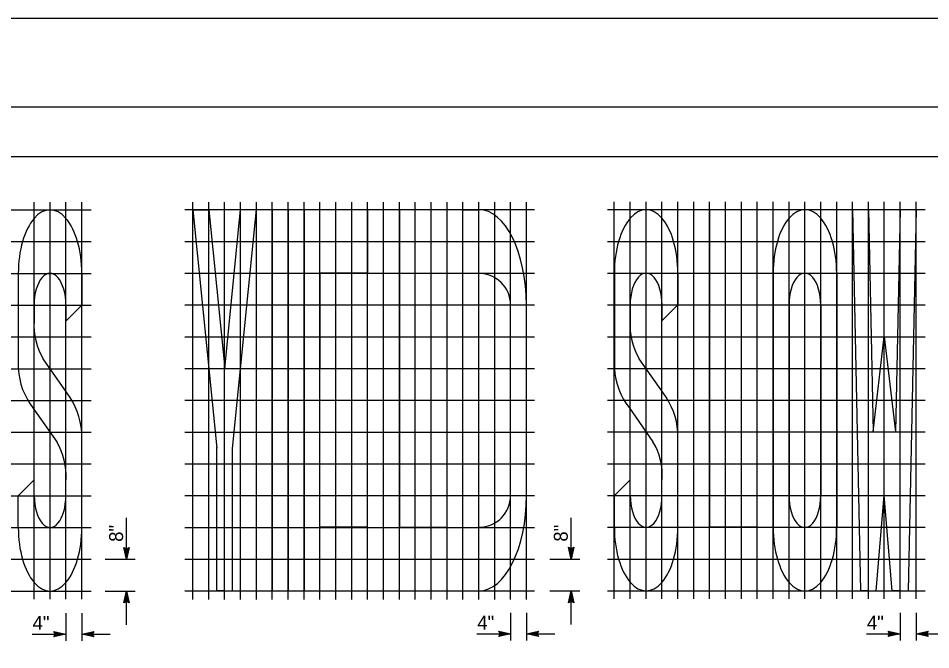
# Model space of a CAD drawing. Extents: x -894 to 866, y -476 to 714.
# Drawn here: x -186.4 to 273.1, y 395.5 to 713.6 of the extents above; entities that cross this region are included whole.
import ezdxf

# ---------------------------------------------------------------- set-up
doc = ezdxf.new("R2010")
doc.units = 0
for name, color, linetype in [('10 Sheet Format', 7, 'Continuous'), ('56 Stage 3 Anno', 7, 'Continuous'), ('57 Undefined', 7, 'Continuous'), ('59 Sndwall Anno', 7, 'Continuous'), ('60 Nongeo Data', 7, 'Continuous')]:
    doc.layers.add(name, color=color, linetype=linetype)

msp = doc.modelspace()

# ---------------------------------------------------------------- linework, layer by layer
at = {"layer": '10 Sheet Format'}
msp.add_line((-813.45, 643.96), (811.55, 643.96), dxfattribs=at)
for points in [[(-894.04, 713.56), (865.96, 713.56), (865.96, -476.44), (-894.04, -476.44)], [(-863.43, 668.96), (836.57, 668.96), (836.57, -431.04), (-863.43, -431.04)], [(-863.43, 668.96), (836.57, 668.96), (836.57, -431.04), (-863.43, -431.04)]]:
    msp.add_lwpolyline(points, close=True, dxfattribs=at)
at = {"layer": '56 Stage 3 Anno'}
for p, q in [((-131.88, 441.08), (-131.88, 461.89)), ((92.08, 441.17), (92.08, 461.98)), ((-131.88, 441.08), (-133.21, 447.08)), ((-133.21, 447.08), (-133.21, 447.08)), ((-133.21, 447.08), (-131.88, 446.28)), ((-131.88, 442.47), (-132.85, 446.85)), ((-131.87, 443.85), (-132.5, 446.67)), ((-131.87, 445.23), (-132.14, 446.44)), ((-131.88, 446.28), (-130.54, 447.08)), ((-130.54, 447.08), (-131.88, 441.08)), ((-130.89, 446.87), (-131.87, 442.46)), ((-131.25, 446.63), (-131.87, 443.85)), ((-131.6, 446.46), (-131.87, 445.23)), ((-130.54, 447.08), (-130.54, 447.08)), ((92.08, 441.17), (90.75, 447.17)), ((90.75, 447.17), (90.75, 447.17)), ((90.75, 447.17), (92.08, 446.37)), ((92.07, 442.56), (91.11, 446.94)), ((92.08, 443.93), (91.45, 446.76)), ((92.08, 445.32), (91.81, 446.52)), ((92.08, 446.37), (93.42, 447.17)), ((93.42, 447.17), (92.08, 441.17)), ((93.06, 446.96), (92.08, 442.55)), ((92.7, 446.72), (92.08, 443.93)), ((92.36, 446.55), (92.08, 445.32)), ((93.42, 447.17), (93.42, 447.17)), ((81.3, 441.17), (96.4, 441.17)), ((92.08, 441.17), (92.08, 441.17)), ((-142.65, 441.08), (-127.56, 441.08)), ((-131.88, 441.08), (-131.88, 441.08)), ((-142.65, 425.08), (-127.56, 425.08)), ((-133.22, 419.08), (-131.88, 425.08)), ((-132.86, 419.3), (-131.88, 423.7)), ((-131.88, 408.12), (-131.88, 425.08)), ((-131.88, 425.08), (-131.88, 425.08)), ((-131.88, 425.08), (-130.55, 419.08)), ((-131.87, 423.69), (-130.9, 419.32)), ((81.3, 425.17), (96.4, 425.17)), ((90.74, 419.17), (92.08, 425.17)), ((91.09, 419.39), (92.08, 423.79)), ((92.08, 408.21), (92.08, 425.17)), ((92.08, 425.17), (92.08, 425.17)), ((92.08, 425.17), (93.41, 419.17)), ((92.08, 423.78), (93.05, 419.41)), ((-131.88, 419.88), (-133.22, 419.08)), ((-133.22, 419.08), (-133.22, 419.08)), ((-132.5, 419.53), (-131.88, 422.32)), ((-132.15, 419.71), (-131.88, 420.94)), ((-131.88, 422.32), (-131.25, 419.5)), ((-131.88, 420.94), (-131.61, 419.73)), ((-130.55, 419.08), (-131.88, 419.88)), ((-130.55, 419.08), (-130.55, 419.08)), ((92.08, 419.97), (90.74, 419.17)), ((90.74, 419.17), (90.74, 419.17)), ((91.45, 419.62), (92.08, 422.41)), ((91.8, 419.8), (92.07, 421.03)), ((92.07, 421.03), (92.34, 419.82)), ((92.08, 422.41), (92.7, 419.58)), ((93.41, 419.17), (92.08, 419.97)), ((93.41, 419.17), (93.41, 419.17)), ((-162.44, 413.96), (-162.44, 400.04)), ((-154.44, 413.96), (-154.44, 400.04)), ((61.51, 414.05), (61.51, 400.13)), ((69.51, 414.05), (69.51, 400.13)), ((257.72, 414.07), (257.72, 400.16)), ((265.72, 414.07), (265.72, 400.16)), ((-167.64, 403.42), (-168.44, 404.76)), ((-168.44, 404.76), (-168.44, 404.76)), ((-168.44, 404.76), (-162.44, 403.42)), ((-168.23, 404.41), (-163.82, 403.42)), ((-154.44, 403.42), (-148.44, 404.75)), ((-148.44, 404.75), (-149.24, 403.42)), ((-148.44, 404.75), (-148.44, 404.75)), ((56.31, 403.51), (55.51, 404.85)), ((55.51, 404.85), (55.51, 404.85)), ((55.51, 404.85), (61.51, 403.51)), ((55.73, 404.5), (60.13, 403.51)), ((69.51, 403.51), (75.51, 404.84)), ((70.9, 403.52), (75.28, 404.48)), ((75.51, 404.84), (74.71, 403.51)), ((75.51, 404.84), (75.51, 404.84)), ((252.52, 403.53), (251.72, 404.87)), ((251.72, 404.87), (251.72, 404.87)), ((251.72, 404.87), (257.72, 403.53)), ((251.93, 404.52), (256.34, 403.54)), ((265.72, 403.53), (271.72, 404.87)), ((267.11, 403.54), (271.48, 404.51)), ((271.72, 404.87), (270.92, 403.53)), ((271.72, 404.86), (271.72, 404.86)), ((-179.44, 403.42), (-162.44, 403.42)), ((-162.44, 403.42), (-168.44, 402.09)), ((-168.44, 402.09), (-167.64, 403.42)), ((-168.44, 402.09), (-168.44, 402.09)), ((-163.83, 403.42), (-168.21, 402.45)), ((-165.2, 403.42), (-168.03, 402.8)), ((-167.99, 404.05), (-165.2, 403.42)), ((-167.81, 403.7), (-166.59, 403.43)), ((-166.59, 403.43), (-167.79, 403.16)), ((-162.44, 403.42), (-162.44, 403.42)), ((-148.44, 402.08), (-154.44, 403.42)), ((-154.44, 403.42), (-154.44, 403.42)), ((-154.44, 403.42), (-140.17, 403.42)), ((-148.66, 402.44), (-153.06, 403.42)), ((-153.05, 403.43), (-148.68, 404.39)), ((-151.68, 403.42), (-148.85, 404.05)), ((-148.89, 402.8), (-151.68, 403.42)), ((-150.3, 403.42), (-149.09, 403.69)), ((-149.07, 403.15), (-150.3, 403.42)), ((-149.24, 403.42), (-148.44, 402.08)), ((-148.44, 402.08), (-148.44, 402.08)), ((44.52, 403.51), (61.51, 403.51)), ((61.51, 403.51), (55.51, 402.18)), ((55.51, 402.18), (56.31, 403.51)), ((55.51, 402.18), (55.51, 402.18)), ((60.12, 403.51), (55.75, 402.54)), ((58.75, 403.51), (55.92, 402.89)), ((55.96, 404.14), (58.75, 403.51)), ((56.14, 403.79), (57.37, 403.51)), ((57.37, 403.51), (56.16, 403.25)), ((61.51, 403.51), (61.51, 403.51)), ((75.51, 402.17), (69.51, 403.51)), ((69.51, 403.51), (69.51, 403.51)), ((69.51, 403.51), (83.78, 403.51)), ((75.3, 402.53), (70.89, 403.51)), ((72.27, 403.51), (75.1, 404.14)), ((75.06, 402.89), (72.27, 403.51)), ((73.66, 403.51), (74.86, 403.78)), ((74.89, 403.23), (73.66, 403.51)), ((74.71, 403.51), (75.51, 402.17)), ((75.51, 402.17), (75.51, 402.17)), ((240.72, 403.53), (257.72, 403.53)), ((257.72, 403.53), (251.72, 402.2)), ((251.72, 402.2), (252.52, 403.53)), ((251.72, 402.2), (251.72, 402.2)), ((256.32, 403.53), (251.95, 402.56)), ((254.95, 403.54), (252.13, 402.91)), ((252.17, 404.16), (254.95, 403.54)), ((252.34, 403.81), (253.57, 403.54)), ((253.57, 403.54), (252.36, 403.27)), ((257.72, 403.53), (257.72, 403.53)), ((271.72, 402.19), (265.72, 403.53)), ((265.72, 403.53), (265.72, 403.53)), ((265.72, 403.53), (279.99, 403.53)), ((271.5, 402.55), (267.1, 403.53)), ((268.48, 403.53), (271.3, 404.16)), ((271.27, 402.91), (268.48, 403.53)), ((269.86, 403.53), (271.07, 403.8)), ((271.09, 403.26), (269.86, 403.53)), ((270.92, 403.53), (271.72, 402.19)), ((271.72, 402.19), (271.72, 402.19))]:
    msp.add_line(p, q, dxfattribs=at)
at = {"layer": '59 Sndwall Anno'}
for p, q in [((-178.44, 420.96), (-178.44, 620.96)), ((-170.44, 420.96), (-170.44, 620.96)), ((-162.44, 420.96), (-162.44, 620.96)), ((-154.44, 420.96), (-154.44, 620.96)), ((-98.49, 420.87), (-98.49, 620.87)), ((-90.49, 420.87), (-90.49, 620.87)), ((-82.49, 420.87), (-82.49, 620.87)), ((-74.49, 420.87), (-74.49, 620.87)), ((-66.49, 420.87), (-66.49, 620.87)), ((-58.49, 420.87), (-58.49, 620.87)), ((-50.49, 420.87), (-50.49, 620.87)), ((-42.49, 420.87), (-42.49, 620.87)), ((-34.49, 420.87), (-34.49, 620.87)), ((-26.49, 420.87), (-26.49, 620.87)), ((-18.49, 420.87), (-18.49, 620.87)), ((-10.49, 420.87), (-10.49, 620.87)), ((-2.49, 420.87), (-2.49, 620.87)), ((5.51, 420.87), (5.51, 620.87)), ((13.51, 420.87), (13.51, 620.87)), ((21.51, 420.87), (21.51, 620.87)), ((29.51, 420.87), (29.51, 620.87)), ((37.51, 420.87), (37.51, 620.87)), ((45.51, 420.87), (45.51, 620.87)), ((53.51, 420.87), (53.51, 620.87)), ((61.51, 420.87), (61.51, 620.87)), ((69.51, 420.87), (69.51, 620.87)), ((113.72, 421.16), (113.72, 621.16)), ((121.72, 421.16), (121.72, 621.16)), ((129.72, 421.16), (129.72, 621.16)), ((137.72, 421.16), (137.72, 621.16)), ((145.72, 421.16), (145.72, 621.16)), ((153.72, 421.16), (153.72, 621.16)), ((161.72, 421.16), (161.72, 621.16)), ((169.72, 421.16), (169.72, 621.16)), ((177.72, 421.16), (177.72, 621.16)), ((185.72, 421.16), (185.72, 621.16)), ((193.72, 421.16), (193.72, 621.16)), ((201.72, 421.16), (201.72, 621.16)), ((209.72, 421.16), (209.72, 621.16)), ((217.72, 421.16), (217.72, 621.16)), ((225.72, 421.16), (225.72, 621.16)), ((233.72, 421.16), (233.72, 621.16)), ((241.72, 421.16), (241.72, 621.16)), ((249.72, 421.16), (249.72, 621.16)), ((257.72, 421.16), (257.72, 621.16)), ((265.72, 421.16), (265.72, 621.16)), ((-445.65, 617.08), (-149.65, 617.08)), ((-102.48, 617.17), (73.52, 617.17)), ((110.37, 617.19), (270.37, 617.19)), ((-445.65, 601.08), (-149.65, 601.08)), ((-102.48, 601.17), (73.52, 601.17)), ((110.37, 601.2), (270.37, 601.2)), ((-445.65, 585.08), (-149.65, 585.08)), ((-102.48, 585.17), (73.52, 585.17)), ((110.37, 585.2), (270.37, 585.2)), ((-445.65, 569.08), (-149.65, 569.08)), ((-102.48, 569.17), (73.52, 569.17)), ((110.37, 569.2), (270.37, 569.2)), ((-445.65, 553.08), (-149.65, 553.08)), ((-102.48, 553.17), (73.52, 553.17)), ((110.37, 553.2), (270.37, 553.2)), ((-445.65, 537.08), (-149.65, 537.08)), ((-102.48, 537.17), (73.52, 537.17)), ((110.37, 537.2), (270.37, 537.2)), ((-445.65, 521.08), (-149.65, 521.08)), ((-102.48, 521.17), (73.52, 521.17)), ((110.37, 521.2), (270.37, 521.2)), ((-445.65, 505.08), (-149.65, 505.08)), ((-102.48, 505.17), (73.52, 505.17)), ((110.37, 505.2), (270.37, 505.2)), ((-445.65, 489.08), (-149.65, 489.08)), ((-102.48, 489.17), (73.52, 489.17)), ((110.37, 489.2), (270.37, 489.2)), ((-445.65, 473.08), (-149.65, 473.08)), ((-102.48, 473.17), (73.52, 473.17)), ((110.37, 473.2), (270.37, 473.2)), ((-445.65, 457.08), (-149.65, 457.08)), ((-102.48, 457.17), (73.52, 457.17)), ((110.37, 457.2), (270.37, 457.2)), ((-102.48, 441.17), (73.52, 441.17)), ((110.37, 441.2), (270.37, 441.2)), ((-445.65, 441.08), (-149.65, 441.08)), ((-445.65, 425.08), (-149.65, 425.08)), ((-102.48, 425.17), (73.52, 425.17)), ((110.37, 425.2), (270.37, 425.2))]:
    msp.add_line(p, q, dxfattribs=at)
at = {"layer": '60 Nongeo Data'}
for p, q in [((-98.47, 617.15), (-90.47, 617.15)), ((-98.47, 617.15), (-86.47, 497.01)), ((-90.47, 617.15), (-82.48, 537.16)), ((-82.48, 537.16), (-74.5, 617.17)), ((-78.51, 496.82), (-66.5, 617.17)), ((-74.5, 617.17), (-66.5, 617.17)), ((-58.49, 617.17), (-58.49, 425.17)), ((-58.49, 617.17), (-50.43, 617.17)), ((-50.43, 617.17), (-50.43, 425.17)), ((-42.5, 617.17), (-42.5, 425.17)), ((-42.5, 617.17), (-10.5, 617.17)), ((-10.5, 617.17), (-10.5, 585.17)), ((-2.49, 425.17), (-2.49, 617.17)), ((-2.49, 617.17), (5.51, 617.17)), ((5.51, 617.17), (5.51, 457.17)), ((37.51, 425.16), (37.51, 617.16)), ((37.51, 617.16), (45.51, 617.16)), ((153.71, 425.19), (153.71, 617.19)), ((153.71, 617.19), (161.71, 617.19)), ((161.71, 617.19), (161.71, 457.19)), ((233.71, 617.2), (241.71, 617.2)), ((233.71, 617.2), (237.69, 425.21)), ((241.71, 617.2), (244.04, 505.2)), ((257.69, 617.2), (255.35, 505.2)), ((257.69, 617.2), (265.69, 617.2)), ((265.69, 617.2), (261.68, 425.18)), ((-186.44, 585.08), (-186.44, 537.08)), ((-154.43, 585.09), (-154.43, 569.09)), ((-10.5, 585.17), (-34.5, 585.17)), ((-34.5, 585.17), (-34.5, 537.17)), ((45.49, 457.17), (45.49, 585.17)), ((113.76, 585.18), (113.76, 537.18)), ((145.77, 585.18), (145.77, 569.18)), ((193.72, 585.19), (193.72, 457.19)), ((225.72, 585.19), (225.72, 457.19)), ((-178.47, 569.07), (-178.47, 561.07)), ((-162.44, 561.08), (-154.43, 569.09)), ((-162.44, 569.08), (-162.44, 561.08)), ((61.5, 473.18), (61.5, 569.18)), ((69.5, 473.18), (69.5, 569.18)), ((121.73, 569.17), (121.73, 561.17)), ((137.75, 561.17), (145.77, 569.18)), ((137.75, 569.17), (137.75, 561.17)), ((201.72, 569.19), (201.72, 473.19)), ((217.72, 569.19), (217.72, 473.19)), ((244.04, 505.2), (249.72, 553.21)), ((249.72, 553.21), (255.35, 505.2)), ((-161.83, 524.8), (-173.88, 542)), ((138.37, 524.9), (126.32, 542.1)), ((-34.5, 537.17), (-18.49, 537.18)), ((-18.49, 505.18), (-18.49, 537.18)), ((-179.03, 517.37), (-166.99, 500.17)), ((121.16, 517.47), (133.21, 500.27)), ((-154.43, 457.09), (-154.43, 505.09)), ((-34.49, 457.18), (-34.49, 505.18)), ((-34.49, 505.18), (-18.49, 505.18)), ((145.77, 457.19), (145.77, 505.19)), ((-86.5, 425.16), (-86.5, 497.39)), ((-78.5, 425.16), (-78.5, 497.09)), ((-178.42, 481.05), (-186.43, 473.09)), ((-178.42, 473.05), (-178.42, 481.05)), ((-162.46, 473.08), (-162.46, 481.08)), ((121.78, 481.15), (113.77, 473.19)), ((121.78, 473.15), (121.78, 481.15)), ((137.73, 473.18), (137.73, 481.18)), ((-186.43, 457.09), (-186.43, 473.09)), ((113.77, 457.19), (113.77, 473.19)), ((245.69, 425.21), (249.71, 473.21)), ((253.68, 425.18), (249.71, 473.21)), ((-10.49, 457.18), (-34.49, 457.18)), ((-10.49, 425.18), (-10.49, 457.18)), ((29.51, 457.17), (5.51, 457.17)), ((29.51, 425.17), (29.51, 457.17)), ((29.51, 457.17), (29.51, 457.17)), ((185.71, 457.19), (161.71, 457.19)), ((185.71, 425.19), (185.71, 457.19)), ((185.71, 457.19), (185.71, 457.19)), ((-82.5, 425.16), (-86.5, 425.16)), ((-82.5, 425.16), (-78.5, 425.16)), ((-58.49, 425.17), (-50.43, 425.17)), ((-42.6, 425.17), (-42.5, 425.18)), ((-42.49, 425.18), (-10.49, 425.18)), ((-2.49, 425.17), (29.51, 425.17)), ((37.51, 425.16), (45.51, 425.16)), ((153.71, 425.19), (185.71, 425.19)), ((241.69, 425.21), (237.69, 425.21)), ((241.69, 425.21), (245.69, 425.21)), ((257.68, 425.18), (253.68, 425.18)), ((257.68, 425.18), (261.68, 425.18))]:
    msp.add_line(p, q, dxfattribs=at)
for centre, radius, start, end in [((45.55, 569.11), 15.95, 0.2331, 90.2098), ((-145.61, 558.9), 32.94, 176.218, 210.8705), ((154.59, 559), 32.94, 176.218, 210.8705), ((-150.82, 539.22), 35.68, 183.4301, 217.7499), ((149.37, 539.31), 35.68, 183.4301, 217.7499), ((-191.83, 502.29), 37.5, 4.2887, 36.8913), ((108.37, 502.38), 37.5, 4.2887, 36.8913), ((-195.26, 483.27), 32.94, 356.218, 30.8705), ((104.94, 483.37), 32.94, 356.218, 30.8705), ((45.54, 473.18), 15.97, 269.9806, 0.1392)]:
    msp.add_arc(centre, radius, start, end, dxfattribs=at)
for centre, major_axis, ratio, start_param, end_param in [((-170.43, 585.08), (-0.01, 31.98), 0.500393, 4.712389, 7.853982), ((45.64, 569.11), (-0.13, 48.05), 0.496662, 4.712389, 6.283185), ((129.76, 585.18), (-0.01, 31.98), 0.500393, 4.712389, 7.853982), ((209.72, 585.19), (0, 31.96), 0.500672, 4.712389, 7.853982), ((-170.46, 569.08), (0, 16), 0.500963, 4.712389, 7.853982), ((129.74, 569.17), (0, 16), 0.500963, 4.712389, 7.853982), ((209.72, 569.19), (0, 16), 0.50007, 4.712389, 7.853982), ((-170.44, 473.06), (0.03, -15.98), 0.499039, 4.712389, 7.853982), ((45.49, 473.17), (0.02, -48.01), 0.500199, 0, 1.570796), ((129.76, 473.16), (0.03, -15.98), 0.499039, 4.712389, 7.853982), ((209.72, 473.19), (0, -16.05), 0.498585, 4.712389, 7.853982), ((-170.43, 457.09), (0, -31.98), 0.500307, 4.712389, 7.853982), ((129.77, 457.19), (0, -31.98), 0.500307, 4.712389, 7.853982), ((209.72, 457.19), (0, -32.06), 0.498989, 4.712389, 7.853982)]:
    msp.add_ellipse(centre, major_axis=major_axis, ratio=ratio, start_param=start_param, end_param=end_param, dxfattribs=at)

# ---------------------------------------------------------------- texts
at = {"layer": '57 Undefined'}
for p in [(-133.66, 449.86), (90.29, 449.95)]:
    msp.add_text('8"', height=7, rotation=90, dxfattribs=at).set_placement(p)
for p in [(-179.24, 405.59), (44.71, 405.67), (240.92, 405.7)]:
    msp.add_text('4"', height=7, dxfattribs=at).set_placement(p)

doc.saveas('drawing.dxf')
